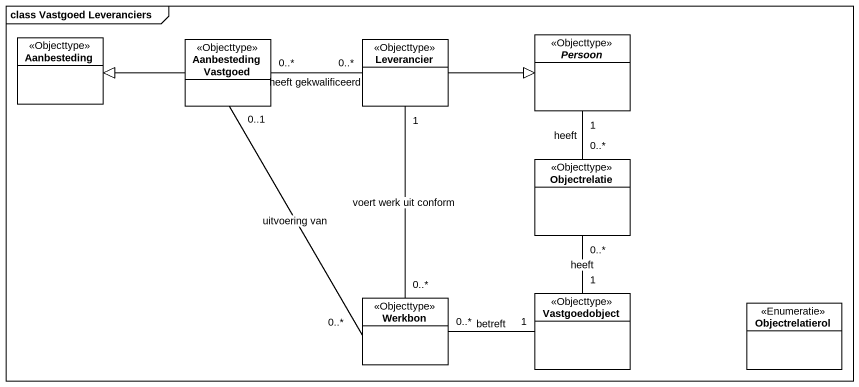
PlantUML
@startuml
mainframe class Vastgoed Leveranciers
hide circle
hide empty members
class Aanbesteding <<Objecttype>>
class "Aanbesteding Vastgoed" as Aanbesteding_Vastgoed <<Objecttype>>
class Leverancier <<Objecttype>>
abstract class Persoon <<Objecttype>>
class Objectrelatie <<Objecttype>>
class Werkbon <<Objecttype>>
class Vastgoedobject <<Objecttype>>
enum Objectrelatierol <<Enumeratie>>
Aanbesteding_Vastgoed -left-|> Aanbesteding
Aanbesteding_Vastgoed "0..1" -- "0..*" Werkbon : uitvoering van
Leverancier "0..*" -left- "0..*" Aanbesteding_Vastgoed : heeft gekwalificeerd
Leverancier -right-|> Persoon
Leverancier "1" -- "0..*" Werkbon : voert werk uit conform
Persoon "1" -- "0..*" Objectrelatie : heeft
Werkbon "0..*" -right- "1" Vastgoedobject : betreft
Vastgoedobject "1" -up- "0..*" Objectrelatie : heeft
@enduml
